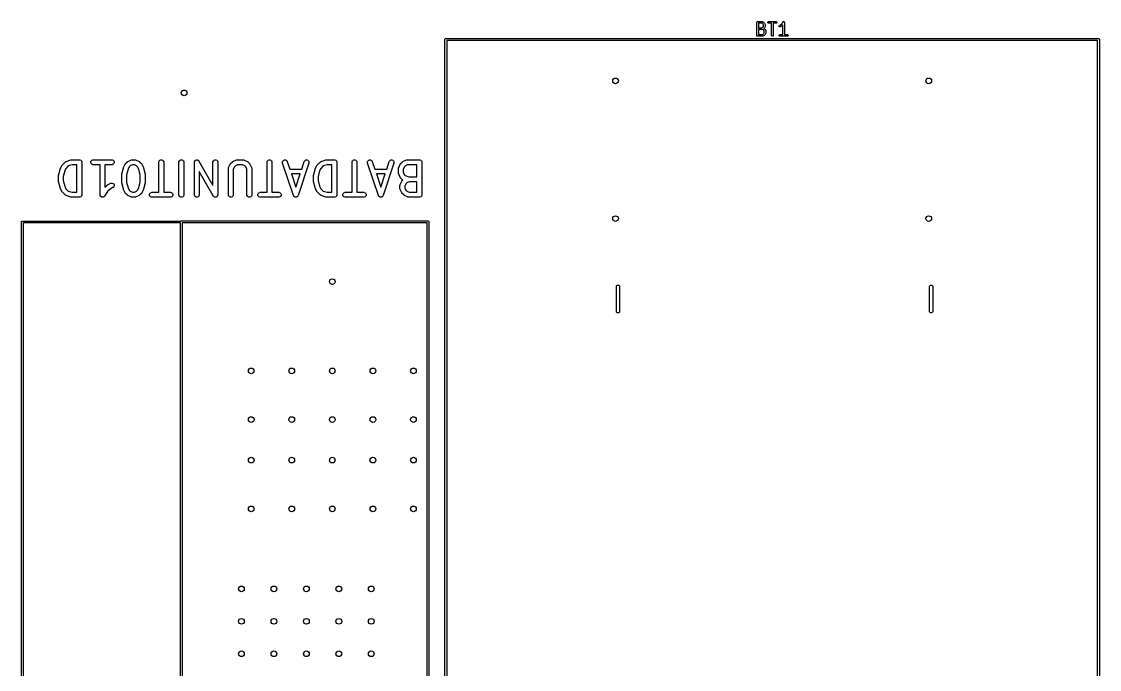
# Model space of a CAD drawing. Header units: inches. Extents: x 0 to 5.35, y 0.16 to 3.26.
# Drawn here: x -0.004 to 2.61, y 1.691 to 3.263 of the extents above; entities that cross this region are included whole.
import ezdxf

# ---------------------------------------------------------------- set-up
doc = ezdxf.new("R2010")
doc.units = ezdxf.units.IN
doc.header["$MEASUREMENT"] = 0
doc.layers.add('BLACK', color=250, linetype='CONTINUOUS')

msp = doc.modelspace()

# ---------------------------------------------------------------- linework, layer by layer
at = {"layer": 'BLACK', "linetype": 'CONTINUOUS'}
for p, q in [((1.7792, 3.261), (1.7793, 3.2617)), ((1.7792, 3.2295), (1.7792, 3.261)), ((1.7793, 3.2617), (1.7804, 3.2628)), ((1.7804, 3.2628), (1.7811, 3.263)), ((1.7811, 3.263), (1.7916, 3.263)), ((1.7912, 3.259), (1.7831, 3.259)), ((1.7831, 3.259), (1.7831, 3.248)), ((1.7831, 3.248), (1.7912, 3.248)), ((1.7913, 3.244), (1.7831, 3.244)), ((1.7831, 3.244), (1.7831, 3.2315)), ((1.7935, 3.2579), (1.7912, 3.259)), ((1.7912, 3.248), (1.7935, 3.2491)), ((1.7951, 3.2428), (1.7913, 3.244)), ((1.7916, 3.263), (1.7917, 3.2629)), ((1.7917, 3.2629), (1.7918, 3.263)), ((1.7918, 3.263), (1.7921, 3.2629)), ((1.7921, 3.2629), (1.7924, 3.2628)), ((1.7924, 3.2628), (1.7924, 3.2628)), ((1.7924, 3.2628), (1.7925, 3.2627)), ((1.7925, 3.2627), (1.7955, 3.2612)), ((1.7945, 3.2568), (1.7935, 3.2579)), ((1.7935, 3.2491), (1.7945, 3.2502)), ((1.7957, 3.2545), (1.7945, 3.2568)), ((1.7945, 3.2502), (1.7957, 3.2525)), ((1.796, 3.2418), (1.7951, 3.2428)), ((1.7955, 3.2612), (1.7958, 3.2611)), ((1.7957, 3.2525), (1.7957, 3.2545)), ((1.7958, 3.2611), (1.796, 3.2609)), ((1.796, 3.2609), (1.7975, 3.2594)), ((1.7975, 3.2476), (1.7964, 3.2465)), ((1.7964, 3.2465), (1.7968, 3.2464)), ((1.7968, 3.2464), (1.7968, 3.2463)), ((1.7968, 3.2463), (1.7969, 3.2463)), ((1.7969, 3.2463), (1.7971, 3.2461)), ((1.7971, 3.2461), (1.7974, 3.246)), ((1.7974, 3.246), (1.7974, 3.2459)), ((1.7974, 3.2459), (1.7975, 3.2459)), ((1.7975, 3.2594), (1.7977, 3.2591)), ((1.7977, 3.2479), (1.7975, 3.2476)), ((1.7975, 3.2459), (1.799, 3.2444)), ((1.7977, 3.2591), (1.7979, 3.2589)), ((1.7979, 3.2481), (1.7977, 3.2479)), ((1.7979, 3.2589), (1.7994, 3.2559)), ((1.7994, 3.2511), (1.7979, 3.2481)), ((1.799, 3.2444), (1.7992, 3.2441)), ((1.7992, 3.2441), (1.7994, 3.2439)), ((1.7994, 3.2559), (1.7994, 3.2558)), ((1.7994, 3.2558), (1.7994, 3.2557)), ((1.7994, 3.2557), (1.7995, 3.2554)), ((1.7995, 3.2515), (1.7994, 3.2512)), ((1.7994, 3.2512), (1.7994, 3.2512)), ((1.7994, 3.2512), (1.7994, 3.2511)), ((1.7994, 3.2439), (1.8009, 3.2409)), ((1.7995, 3.2554), (1.7996, 3.2551)), ((1.7996, 3.2519), (1.7995, 3.2515)), ((1.7996, 3.2551), (1.7996, 3.2551)), ((1.7996, 3.2551), (1.7996, 3.255)), ((1.7996, 3.255), (1.7996, 3.252)), ((1.7996, 3.252), (1.7996, 3.2519)), ((1.7996, 3.2519), (1.7996, 3.2519)), ((1.8063, 3.2617), (1.8074, 3.2628)), ((1.8063, 3.2602), (1.8063, 3.2617)), ((1.8074, 3.2592), (1.8063, 3.2602)), ((1.8074, 3.2628), (1.8081, 3.263)), ((1.8081, 3.259), (1.8074, 3.2592)), ((1.8081, 3.263), (1.8261, 3.263)), ((1.8152, 3.259), (1.8081, 3.259)), ((1.8152, 3.2295), (1.8152, 3.259)), ((1.8261, 3.259), (1.8191, 3.259)), ((1.8191, 3.259), (1.8191, 3.2295)), ((1.8261, 3.263), (1.8269, 3.2628)), ((1.8269, 3.2592), (1.8261, 3.259)), ((1.8269, 3.2628), (1.8279, 3.2617)), ((1.8279, 3.2602), (1.8269, 3.2592)), ((1.8279, 3.2617), (1.8279, 3.2602)), ((1.8332, 3.2519), (1.8336, 3.2533)), ((1.8338, 3.2505), (1.8332, 3.2519)), ((1.8336, 3.2533), (1.8342, 3.2538)), ((1.8353, 3.25), (1.8338, 3.2505)), ((1.8342, 3.2538), (1.837, 3.2551)), ((1.836, 3.2502), (1.8353, 3.25)), ((1.839, 3.2517), (1.836, 3.2502)), ((1.837, 3.2551), (1.8396, 3.2577)), ((1.8393, 3.2519), (1.839, 3.2517)), ((1.8395, 3.2521), (1.8393, 3.2519)), ((1.8422, 3.2547), (1.8395, 3.2521)), ((1.8396, 3.2577), (1.8425, 3.2621)), ((1.8422, 3.2315), (1.8422, 3.2547)), ((1.8425, 3.2621), (1.843, 3.2626)), ((1.843, 3.2626), (1.8432, 3.2627)), ((1.8432, 3.2627), (1.8434, 3.2628)), ((1.8434, 3.2628), (1.8439, 3.2628)), ((1.8439, 3.2628), (1.8445, 3.2629)), ((1.8445, 3.2629), (1.8447, 3.2628)), ((1.8447, 3.2628), (1.8449, 3.2628)), ((1.8449, 3.2628), (1.8453, 3.2624)), ((1.8453, 3.2624), (1.8458, 3.2621)), ((1.8458, 3.2621), (1.8458, 3.2619)), ((1.8458, 3.2619), (1.8459, 3.2617)), ((1.8459, 3.2617), (1.8461, 3.261)), ((1.8461, 3.261), (1.8461, 3.2315)), ((1.0223, 3.2195), (1.0225, 3.2205)), ((1.0223, 0.1605), (1.0223, 3.2195)), ((1.0225, 3.2205), (1.0239, 3.2218)), ((1.0239, 3.2218), (1.0248, 3.222)), ((1.0248, 3.222), (2.6079, 3.222)), ((1.0273, 3.217), (1.0273, 0.163)), ((2.6054, 3.217), (1.0273, 3.217)), ((1.7793, 3.2287), (1.7792, 3.2295)), ((1.7804, 3.2277), (1.7793, 3.2287)), ((1.7811, 3.2275), (1.7804, 3.2277)), ((1.7931, 3.2275), (1.7811, 3.2275)), ((1.7831, 3.2315), (1.7927, 3.2315)), ((1.7927, 3.2315), (1.795, 3.2326)), ((1.7932, 3.2275), (1.7931, 3.2275)), ((1.7933, 3.2275), (1.7932, 3.2275)), ((1.7936, 3.2276), (1.7933, 3.2275)), ((1.7939, 3.2277), (1.7936, 3.2276)), ((1.794, 3.2277), (1.7939, 3.2277)), ((1.7939, 3.2277), (1.7939, 3.2277)), ((1.797, 3.2292), (1.794, 3.2277)), ((1.795, 3.2326), (1.796, 3.2337)), ((1.7972, 3.2395), (1.796, 3.2418)), ((1.796, 3.2337), (1.7972, 3.236)), ((1.7973, 3.2294), (1.797, 3.2292)), ((1.7972, 3.236), (1.7972, 3.2395)), ((1.7975, 3.2296), (1.7973, 3.2294)), ((1.799, 3.2311), (1.7975, 3.2296)), ((1.7992, 3.2314), (1.799, 3.2311)), ((1.7994, 3.2316), (1.7992, 3.2314)), ((1.8009, 3.2346), (1.7994, 3.2316)), ((1.8009, 3.2409), (1.8009, 3.2408)), ((1.8009, 3.2408), (1.8009, 3.2407)), ((1.8009, 3.2407), (1.801, 3.2404)), ((1.801, 3.235), (1.8009, 3.2347)), ((1.8009, 3.2347), (1.8009, 3.2347)), ((1.8009, 3.2347), (1.8009, 3.2346)), ((1.801, 3.2404), (1.8011, 3.2401)), ((1.8011, 3.2354), (1.801, 3.235)), ((1.8011, 3.2401), (1.8011, 3.2401)), ((1.8011, 3.2401), (1.8011, 3.24)), ((1.8011, 3.24), (1.8011, 3.2355)), ((1.8011, 3.2355), (1.8011, 3.2354)), ((1.8011, 3.2354), (1.8011, 3.2354)), ((1.8153, 3.2287), (1.8152, 3.2295)), ((1.8164, 3.2277), (1.8153, 3.2287)), ((1.8179, 3.2277), (1.8164, 3.2277)), ((1.8189, 3.2287), (1.8179, 3.2277)), ((1.8191, 3.2295), (1.8189, 3.2287)), ((1.8333, 3.2302), (1.8344, 3.2313)), ((1.8333, 3.2287), (1.8333, 3.2302)), ((1.8344, 3.2277), (1.8333, 3.2287)), ((1.8344, 3.2313), (1.8351, 3.2315)), ((1.8351, 3.2275), (1.8344, 3.2277)), ((1.8351, 3.2315), (1.8422, 3.2315)), ((1.8531, 3.2275), (1.8351, 3.2275)), ((1.8461, 3.2315), (1.8531, 3.2315)), ((1.8531, 3.2315), (1.8539, 3.2313)), ((1.8539, 3.2277), (1.8531, 3.2275)), ((1.8539, 3.2313), (1.8549, 3.2302)), ((1.8549, 3.2287), (1.8539, 3.2277)), ((1.8549, 3.2302), (1.8549, 3.2287)), ((2.6054, 0.163), (2.6054, 3.217)), ((2.6079, 3.222), (2.6089, 3.2218)), ((2.6089, 3.2218), (2.6102, 3.2205)), ((2.6102, 3.2205), (2.6104, 3.2195)), ((2.6104, 3.2195), (2.6104, 0.1605)), ((0.085, 2.8893), (0.0888, 2.9043)), ((0.0888, 2.9045), (0.089, 2.9049)), ((0.0888, 2.9044), (0.0888, 2.9045)), ((0.0888, 2.9043), (0.0888, 2.9044)), ((0.089, 2.9049), (0.0891, 2.9054)), ((0.0891, 2.9054), (0.0892, 2.9054)), ((0.0892, 2.9055), (0.093, 2.913)), ((0.0892, 2.9054), (0.0892, 2.9055)), ((0.093, 2.913), (0.0933, 2.9135)), ((0.0933, 2.9137), (0.0935, 2.9138)), ((0.0933, 2.9135), (0.0933, 2.9137)), ((0.0935, 2.9138), (0.0936, 2.914)), ((0.0936, 2.914), (0.0937, 2.9141)), ((0.0937, 2.9141), (0.0941, 2.9146)), ((0.0941, 2.9146), (0.1016, 2.9221)), ((0.1031, 2.9069), (0.1001, 2.9008)), ((0.1016, 2.9221), (0.1025, 2.9228)), ((0.1025, 2.9228), (0.1027, 2.9229)), ((0.1027, 2.9229), (0.1028, 2.923)), ((0.1028, 2.923), (0.1039, 2.9235)), ((0.1089, 2.9127), (0.1031, 2.9069)), ((0.1039, 2.9235), (0.1151, 2.9272)), ((0.1179, 2.9157), (0.1089, 2.9127)), ((0.1151, 2.9272), (0.1157, 2.9274)), ((0.1157, 2.9274), (0.1158, 2.9274)), ((0.1158, 2.9274), (0.116, 2.9275)), ((0.116, 2.9275), (0.1162, 2.9275)), ((0.1162, 2.9275), (0.1164, 2.9275)), ((0.1164, 2.9275), (0.117, 2.9275)), ((0.117, 2.9275), (0.1357, 2.9275)), ((0.1298, 2.9157), (0.1179, 2.9157)), ((0.1298, 2.8488), (0.1298, 2.9157)), ((0.1357, 2.9275), (0.1369, 2.9274)), ((0.1369, 2.9274), (0.139, 2.9265)), ((0.139, 2.9265), (0.1406, 2.9249)), ((0.1406, 2.9249), (0.1415, 2.9228)), ((0.1415, 2.9228), (0.1416, 2.9216)), ((0.1416, 2.9216), (0.1416, 2.8429)), ((0.1637, 2.9228), (0.1646, 2.9249)), ((0.1637, 2.9205), (0.1637, 2.9228)), ((0.1646, 2.9184), (0.1637, 2.9205)), ((0.1646, 2.9249), (0.1662, 2.9265)), ((0.1662, 2.9167), (0.1646, 2.9184)), ((0.1662, 2.9265), (0.1683, 2.9274)), ((0.1683, 2.9158), (0.1662, 2.9167)), ((0.1683, 2.9274), (0.1695, 2.9275)), ((0.1695, 2.9157), (0.1683, 2.9158)), ((0.1695, 2.9275), (0.2145, 2.9275)), ((0.1861, 2.9157), (0.1695, 2.9157)), ((0.1861, 2.8429), (0.1861, 2.9157)), ((0.2145, 2.9157), (0.1979, 2.9157)), ((0.1979, 2.9157), (0.1979, 2.8609)), ((0.2145, 2.9275), (0.2156, 2.9274)), ((0.2156, 2.9158), (0.2145, 2.9157)), ((0.2156, 2.9274), (0.2178, 2.9265)), ((0.2178, 2.9167), (0.2156, 2.9158)), ((0.2178, 2.9265), (0.2194, 2.9249)), ((0.2194, 2.9184), (0.2178, 2.9167)), ((0.2194, 2.9249), (0.2203, 2.9228)), ((0.2203, 2.9205), (0.2194, 2.9184)), ((0.2203, 2.9228), (0.2203, 2.9205)), ((0.2387, 2.8931), (0.2425, 2.9081)), ((0.2425, 2.9082), (0.2427, 2.9087)), ((0.2425, 2.9081), (0.2425, 2.9082)), ((0.2425, 2.9082), (0.2425, 2.9082)), ((0.2427, 2.9087), (0.2429, 2.9092)), ((0.2429, 2.9093), (0.2467, 2.9168)), ((0.2429, 2.9092), (0.2429, 2.9093)), ((0.2429, 2.9092), (0.2429, 2.9092)), ((0.2467, 2.9168), (0.247, 2.9173)), ((0.247, 2.9173), (0.2471, 2.9174)), ((0.2471, 2.9174), (0.2472, 2.9176)), ((0.2472, 2.9176), (0.2473, 2.9178)), ((0.2473, 2.9178), (0.2474, 2.9179)), ((0.2474, 2.9179), (0.2478, 2.9183)), ((0.2478, 2.9183), (0.2515, 2.9221)), ((0.2538, 2.9046), (0.2504, 2.8909)), ((0.2515, 2.9221), (0.252, 2.9224)), ((0.252, 2.9224), (0.2521, 2.9226)), ((0.2521, 2.9226), (0.2523, 2.9227)), ((0.2523, 2.9227), (0.2524, 2.9228)), ((0.2524, 2.9228), (0.2526, 2.9229)), ((0.2526, 2.9229), (0.2531, 2.9232)), ((0.2531, 2.9232), (0.2606, 2.9269)), ((0.2568, 2.9106), (0.2538, 2.9046)), ((0.2592, 2.913), (0.2568, 2.9106)), ((0.2646, 2.9157), (0.2592, 2.913)), ((0.2606, 2.9269), (0.2617, 2.9273)), ((0.2617, 2.9273), (0.2619, 2.9274)), ((0.2619, 2.9274), (0.2621, 2.9274)), ((0.2621, 2.9274), (0.2632, 2.9275)), ((0.2632, 2.9275), (0.2707, 2.9275)), ((0.2693, 2.9157), (0.2646, 2.9157)), ((0.2747, 2.913), (0.2693, 2.9157)), ((0.2707, 2.9275), (0.2719, 2.9274)), ((0.2719, 2.9274), (0.2721, 2.9274)), ((0.2721, 2.9274), (0.2723, 2.9273)), ((0.2723, 2.9273), (0.2734, 2.9269)), ((0.2734, 2.9269), (0.2809, 2.9232)), ((0.2771, 2.9106), (0.2747, 2.913)), ((0.2801, 2.9046), (0.2771, 2.9106)), ((0.2836, 2.8909), (0.2801, 2.9046)), ((0.2809, 2.9232), (0.2814, 2.9229)), ((0.2814, 2.9229), (0.2815, 2.9228)), ((0.2815, 2.9228), (0.2817, 2.9227)), ((0.2817, 2.9227), (0.2818, 2.9226)), ((0.2818, 2.9226), (0.2819, 2.9224)), ((0.2819, 2.9224), (0.2824, 2.9221)), ((0.2824, 2.9221), (0.2861, 2.9183)), ((0.2861, 2.9183), (0.2865, 2.9179)), ((0.2865, 2.9179), (0.2866, 2.9178)), ((0.2866, 2.9178), (0.2867, 2.9176)), ((0.2867, 2.9176), (0.2869, 2.9174)), ((0.2869, 2.9174), (0.2869, 2.9173)), ((0.2869, 2.9173), (0.2872, 2.9168)), ((0.2872, 2.9168), (0.291, 2.9093)), ((0.291, 2.9093), (0.291, 2.9092)), ((0.291, 2.9092), (0.2911, 2.9092)), ((0.2911, 2.9092), (0.2912, 2.9087)), ((0.2912, 2.9087), (0.2914, 2.9082)), ((0.2914, 2.9082), (0.2914, 2.9082)), ((0.2914, 2.9082), (0.2914, 2.9081)), ((0.2914, 2.9081), (0.2952, 2.8931)), ((0.3286, 2.9216), (0.3287, 2.9228)), ((0.3286, 2.8488), (0.3286, 2.9216)), ((0.3287, 2.9228), (0.3295, 2.9249)), ((0.3295, 2.9249), (0.3312, 2.9265)), ((0.3312, 2.9265), (0.3333, 2.9274)), ((0.3333, 2.9274), (0.3356, 2.9274)), ((0.3356, 2.9274), (0.3377, 2.9265)), ((0.3377, 2.9265), (0.3394, 2.9249)), ((0.3394, 2.9249), (0.3403, 2.9228)), ((0.3403, 2.9228), (0.3404, 2.9216)), ((0.3404, 2.9216), (0.3404, 2.8488)), ((0.3773, 2.9216), (0.3774, 2.9228)), ((0.3773, 2.8429), (0.3773, 2.9216)), ((0.3774, 2.9228), (0.3783, 2.9249)), ((0.3783, 2.9249), (0.3799, 2.9265)), ((0.3799, 2.9265), (0.382, 2.9274)), ((0.382, 2.9274), (0.3844, 2.9274)), ((0.3844, 2.9274), (0.3865, 2.9265)), ((0.3865, 2.9265), (0.3881, 2.9249)), ((0.3881, 2.9249), (0.389, 2.9228)), ((0.389, 2.9228), (0.3891, 2.9216)), ((0.3891, 2.9216), (0.3891, 2.8429)), ((0.4148, 2.9222), (0.4149, 2.9228)), ((0.4148, 2.9221), (0.4148, 2.9222)), ((0.4148, 2.9219), (0.4148, 2.9221)), ((0.4148, 2.9216), (0.4148, 2.9219)), ((0.4148, 2.8429), (0.4148, 2.9216)), ((0.4149, 2.9228), (0.4152, 2.9235)), ((0.4152, 2.9235), (0.4154, 2.9243)), ((0.4154, 2.9243), (0.4156, 2.9246)), ((0.4156, 2.9246), (0.4158, 2.9249)), ((0.4158, 2.9249), (0.4163, 2.9255)), ((0.4163, 2.9255), (0.4168, 2.9261)), ((0.4168, 2.9261), (0.4172, 2.9263)), ((0.4172, 2.9263), (0.4174, 2.9265)), ((0.4174, 2.9265), (0.4181, 2.9269)), ((0.4181, 2.9269), (0.4188, 2.9272)), ((0.4188, 2.9272), (0.4192, 2.9273)), ((0.4192, 2.9273), (0.4195, 2.9274)), ((0.4195, 2.9274), (0.4203, 2.9274)), ((0.4203, 2.9274), (0.4211, 2.9275)), ((0.4211, 2.9275), (0.4215, 2.9274)), ((0.4215, 2.9274), (0.4218, 2.9274)), ((0.4218, 2.9274), (0.4226, 2.9271)), ((0.4226, 2.9271), (0.4233, 2.9269)), ((0.4233, 2.9269), (0.4236, 2.9267)), ((0.4236, 2.9267), (0.424, 2.9265)), ((0.424, 2.9265), (0.4245, 2.926)), ((0.4245, 2.926), (0.4252, 2.9255)), ((0.4252, 2.9255), (0.4255, 2.925)), ((0.4255, 2.925), (0.4256, 2.9249)), ((0.4256, 2.9249), (0.4257, 2.9248)), ((0.4257, 2.9248), (0.4258, 2.9246)), ((0.4258, 2.9246), (0.4598, 2.8651)), ((0.4598, 2.9216), (0.4599, 2.9228)), ((0.4598, 2.8651), (0.4598, 2.9216)), ((0.4599, 2.9228), (0.4608, 2.9249)), ((0.4608, 2.9249), (0.4624, 2.9265)), ((0.4624, 2.9265), (0.4645, 2.9274)), ((0.4645, 2.9274), (0.4668, 2.9274)), ((0.4668, 2.9274), (0.469, 2.9265)), ((0.469, 2.9265), (0.4706, 2.9249)), ((0.4706, 2.9249), (0.4715, 2.9228)), ((0.4715, 2.9228), (0.4716, 2.9216)), ((0.4716, 2.9216), (0.4716, 2.8429)), ((0.4973, 2.9066), (0.4974, 2.9078)), ((0.4973, 2.8429), (0.4973, 2.9066)), ((0.4974, 2.9078), (0.4975, 2.908)), ((0.4975, 2.9082), (0.4979, 2.9093)), ((0.4975, 2.908), (0.4975, 2.9082)), ((0.4979, 2.9093), (0.5017, 2.9168)), ((0.5017, 2.9168), (0.502, 2.9173)), ((0.502, 2.9174), (0.5022, 2.9176)), ((0.502, 2.9173), (0.502, 2.9174)), ((0.5022, 2.9176), (0.5023, 2.9178)), ((0.5023, 2.9178), (0.5024, 2.9179)), ((0.5024, 2.9179), (0.5028, 2.9183)), ((0.5028, 2.9183), (0.5065, 2.9221)), ((0.5065, 2.9221), (0.507, 2.9224)), ((0.507, 2.9224), (0.5071, 2.9226)), ((0.5071, 2.9226), (0.5072, 2.9227)), ((0.5072, 2.9227), (0.5074, 2.9228)), ((0.5074, 2.9228), (0.5075, 2.9229)), ((0.5075, 2.9229), (0.508, 2.9232)), ((0.508, 2.9232), (0.5155, 2.9269)), ((0.5118, 2.9106), (0.5091, 2.9052)), ((0.5091, 2.9052), (0.5091, 2.8429)), ((0.5142, 2.913), (0.5118, 2.9106)), ((0.5196, 2.9157), (0.5142, 2.913)), ((0.5155, 2.9269), (0.5166, 2.9273)), ((0.5166, 2.9273), (0.5168, 2.9274)), ((0.5168, 2.9274), (0.517, 2.9274)), ((0.517, 2.9274), (0.5182, 2.9275)), ((0.5182, 2.9275), (0.5332, 2.9275)), ((0.5318, 2.9157), (0.5196, 2.9157)), ((0.5372, 2.913), (0.5318, 2.9157)), ((0.5332, 2.9275), (0.5343, 2.9274)), ((0.5343, 2.9274), (0.5345, 2.9274)), ((0.5345, 2.9274), (0.5347, 2.9273)), ((0.5347, 2.9273), (0.5358, 2.9269)), ((0.5358, 2.9269), (0.5433, 2.9232)), ((0.5396, 2.9106), (0.5372, 2.913)), ((0.5423, 2.9052), (0.5396, 2.9106)), ((0.5423, 2.8429), (0.5423, 2.9052)), ((0.5433, 2.9232), (0.5438, 2.9229)), ((0.5438, 2.9229), (0.544, 2.9228)), ((0.544, 2.9228), (0.5441, 2.9227)), ((0.5441, 2.9227), (0.5443, 2.9226)), ((0.5443, 2.9226), (0.5444, 2.9224)), ((0.5444, 2.9224), (0.5449, 2.9221)), ((0.5449, 2.9221), (0.5486, 2.9183)), ((0.5486, 2.9183), (0.549, 2.9179)), ((0.549, 2.9179), (0.5491, 2.9178)), ((0.5491, 2.9178), (0.5492, 2.9176)), ((0.5492, 2.9176), (0.5493, 2.9174)), ((0.5493, 2.9174), (0.5494, 2.9173)), ((0.5494, 2.9173), (0.5497, 2.9168)), ((0.5497, 2.9168), (0.5535, 2.9093)), ((0.5535, 2.9093), (0.5539, 2.9082)), ((0.5539, 2.9082), (0.5539, 2.908)), ((0.5539, 2.908), (0.554, 2.9078)), ((0.554, 2.9078), (0.5541, 2.9066)), ((0.5541, 2.9066), (0.5541, 2.8429)), ((0.591, 2.9216), (0.5911, 2.9228)), ((0.591, 2.8488), (0.591, 2.9216)), ((0.5911, 2.9228), (0.592, 2.9249)), ((0.592, 2.9249), (0.5936, 2.9265)), ((0.5936, 2.9265), (0.5958, 2.9274)), ((0.5958, 2.9274), (0.5981, 2.9274)), ((0.5981, 2.9274), (0.6002, 2.9265)), ((0.6002, 2.9265), (0.6018, 2.9249)), ((0.6018, 2.9249), (0.6027, 2.9228)), ((0.6027, 2.9228), (0.6028, 2.9216)), ((0.6028, 2.9216), (0.6028, 2.8488)), ((0.6286, 2.9209), (0.6287, 2.9232)), ((0.6288, 2.9198), (0.6286, 2.9209)), ((0.6287, 2.9232), (0.6298, 2.9253)), ((0.6551, 2.841), (0.6288, 2.9198)), ((0.6298, 2.9253), (0.6315, 2.9268)), ((0.6315, 2.9268), (0.6337, 2.9275)), ((0.6337, 2.9275), (0.636, 2.9273)), ((0.636, 2.9273), (0.638, 2.9263)), ((0.638, 2.9263), (0.6396, 2.9246)), ((0.6396, 2.9246), (0.64, 2.9235)), ((0.64, 2.9235), (0.6462, 2.905)), ((0.6462, 2.905), (0.6752, 2.905)), ((0.6925, 2.9198), (0.6663, 2.841)), ((0.6752, 2.905), (0.6813, 2.9235)), ((0.6813, 2.9235), (0.6818, 2.9246)), ((0.6818, 2.9246), (0.6833, 2.9263)), ((0.6833, 2.9263), (0.6854, 2.9273)), ((0.6854, 2.9273), (0.6877, 2.9275)), ((0.6877, 2.9275), (0.6898, 2.9268)), ((0.6898, 2.9268), (0.6916, 2.9253)), ((0.6916, 2.9253), (0.6926, 2.9232)), ((0.6928, 2.9209), (0.6925, 2.9198)), ((0.6926, 2.9232), (0.6928, 2.9209)), ((0.7037, 2.8893), (0.7074, 2.9043)), ((0.7074, 2.9043), (0.7075, 2.9044)), ((0.7075, 2.9045), (0.7076, 2.9049)), ((0.7075, 2.9044), (0.7075, 2.9045)), ((0.7076, 2.9049), (0.7078, 2.9054)), ((0.7078, 2.9054), (0.7079, 2.9055)), ((0.7078, 2.9054), (0.7078, 2.9054)), ((0.7079, 2.9055), (0.7116, 2.913)), ((0.7116, 2.913), (0.7119, 2.9135)), ((0.7119, 2.9135), (0.712, 2.9137)), ((0.712, 2.9137), (0.7121, 2.9138)), ((0.7121, 2.9138), (0.7122, 2.914)), ((0.7122, 2.914), (0.7124, 2.9141)), ((0.7124, 2.9141), (0.7127, 2.9146)), ((0.7127, 2.9146), (0.7202, 2.9221)), ((0.7218, 2.9069), (0.7187, 2.9008)), ((0.7202, 2.9221), (0.7211, 2.9228)), ((0.7211, 2.9228), (0.7213, 2.9229)), ((0.7213, 2.9229), (0.7215, 2.923)), ((0.7215, 2.923), (0.7225, 2.9235)), ((0.7276, 2.9127), (0.7218, 2.9069)), ((0.7225, 2.9235), (0.7338, 2.9272)), ((0.7366, 2.9157), (0.7276, 2.9127)), ((0.7338, 2.9272), (0.7344, 2.9274)), ((0.7344, 2.9274), (0.7345, 2.9274)), ((0.7345, 2.9274), (0.7347, 2.9275)), ((0.7347, 2.9275), (0.7349, 2.9275)), ((0.7349, 2.9275), (0.7351, 2.9275)), ((0.7351, 2.9275), (0.7357, 2.9275)), ((0.7357, 2.9275), (0.7544, 2.9275)), ((0.7485, 2.9157), (0.7366, 2.9157)), ((0.7485, 2.8488), (0.7485, 2.9157)), ((0.7544, 2.9275), (0.7556, 2.9274)), ((0.7556, 2.9274), (0.7577, 2.9265)), ((0.7577, 2.9265), (0.7593, 2.9249)), ((0.7593, 2.9249), (0.7602, 2.9228)), ((0.7602, 2.9228), (0.7603, 2.9216)), ((0.7603, 2.9216), (0.7603, 2.8429)), ((0.7972, 2.9216), (0.7974, 2.9228)), ((0.7972, 2.8488), (0.7972, 2.9216)), ((0.7974, 2.9228), (0.7982, 2.9249)), ((0.7982, 2.9249), (0.7999, 2.9265)), ((0.7999, 2.9265), (0.802, 2.9274)), ((0.802, 2.9274), (0.8043, 2.9274)), ((0.8043, 2.9274), (0.8064, 2.9265)), ((0.8064, 2.9265), (0.8081, 2.9249)), ((0.8081, 2.9249), (0.8089, 2.9228)), ((0.8089, 2.9228), (0.8091, 2.9216)), ((0.8091, 2.9216), (0.8091, 2.8488)), ((0.8348, 2.9209), (0.8349, 2.9232)), ((0.835, 2.9198), (0.8348, 2.9209)), ((0.8349, 2.9232), (0.836, 2.9253)), ((0.8613, 2.841), (0.835, 2.9198)), ((0.836, 2.9253), (0.8377, 2.9268)), ((0.8377, 2.9268), (0.8399, 2.9275)), ((0.8399, 2.9275), (0.8422, 2.9273)), ((0.8422, 2.9273), (0.8443, 2.9263)), ((0.8443, 2.9263), (0.8458, 2.9246)), ((0.8458, 2.9246), (0.8462, 2.9235)), ((0.8462, 2.9235), (0.8524, 2.905)), ((0.8524, 2.905), (0.8814, 2.905)), ((0.8987, 2.9198), (0.8725, 2.841)), ((0.8814, 2.905), (0.8875, 2.9235)), ((0.8875, 2.9235), (0.888, 2.9246)), ((0.888, 2.9246), (0.8895, 2.9263)), ((0.8895, 2.9263), (0.8916, 2.9273)), ((0.8916, 2.9273), (0.8939, 2.9275)), ((0.8939, 2.9275), (0.8961, 2.9268)), ((0.8961, 2.9268), (0.8978, 2.9253)), ((0.8978, 2.9253), (0.8988, 2.9232)), ((0.899, 2.9209), (0.8987, 2.9198)), ((0.8988, 2.9232), (0.899, 2.9209)), ((0.9097, 2.9066), (0.9098, 2.9078)), ((0.9097, 2.8954), (0.9097, 2.9066)), ((0.9098, 2.9078), (0.9099, 2.908)), ((0.9099, 2.9082), (0.9104, 2.9093)), ((0.9099, 2.908), (0.9099, 2.9082)), ((0.9104, 2.9093), (0.9141, 2.9168)), ((0.9141, 2.9168), (0.9144, 2.9173)), ((0.9144, 2.9173), (0.9145, 2.9174)), ((0.9145, 2.9174), (0.9146, 2.9176)), ((0.9146, 2.9176), (0.9147, 2.9178)), ((0.9147, 2.9178), (0.9148, 2.9179)), ((0.9148, 2.9179), (0.9152, 2.9183)), ((0.9152, 2.9183), (0.919, 2.9221)), ((0.919, 2.9221), (0.9194, 2.9224)), ((0.9194, 2.9224), (0.9195, 2.9226)), ((0.9195, 2.9226), (0.9197, 2.9227)), ((0.9197, 2.9227), (0.9199, 2.9228)), ((0.9199, 2.9228), (0.92, 2.9229)), ((0.92, 2.9229), (0.9205, 2.9232)), ((0.9205, 2.9232), (0.928, 2.9269)), ((0.9242, 2.9106), (0.9215, 2.9052)), ((0.9215, 2.9052), (0.9215, 2.8968)), ((0.9266, 2.913), (0.9242, 2.9106)), ((0.932, 2.9157), (0.9266, 2.913)), ((0.928, 2.9269), (0.9291, 2.9273)), ((0.9291, 2.9273), (0.9293, 2.9274)), ((0.9293, 2.9274), (0.9295, 2.9274)), ((0.9295, 2.9274), (0.9306, 2.9275)), ((0.9306, 2.9275), (0.9606, 2.9275)), ((0.9547, 2.9157), (0.932, 2.9157)), ((0.9547, 2.8863), (0.9547, 2.9157)), ((0.9606, 2.9275), (0.9618, 2.9274)), ((0.9618, 2.9274), (0.9639, 2.9265)), ((0.9639, 2.9265), (0.9655, 2.9249)), ((0.9655, 2.9249), (0.9664, 2.9228)), ((0.9664, 2.9228), (0.9665, 2.9216)), ((0.9665, 2.9216), (0.9665, 2.8429)), ((0.0848, 2.8882), (0.0849, 2.8886)), ((0.0849, 2.8881), (0.0848, 2.8882)), ((0.0848, 2.8879), (0.0849, 2.8881)), ((0.0848, 2.8766), (0.0848, 2.8879)), ((0.0849, 2.8764), (0.0848, 2.8766)), ((0.0848, 2.8764), (0.0849, 2.8764)), ((0.0849, 2.889), (0.085, 2.8891)), ((0.0849, 2.8886), (0.0849, 2.889)), ((0.085, 2.8891), (0.085, 2.8893)), ((0.1001, 2.9008), (0.0966, 2.8872)), ((0.0966, 2.8872), (0.0966, 2.8774)), ((0.0966, 2.8774), (0.1001, 2.8637)), ((0.2386, 2.8924), (0.2387, 2.8928)), ((0.2386, 2.8919), (0.2386, 2.8924)), ((0.2386, 2.8918), (0.2386, 2.8919)), ((0.2386, 2.8916), (0.2386, 2.8918)), ((0.2386, 2.8729), (0.2386, 2.8916)), ((0.2387, 2.8929), (0.2387, 2.8931)), ((0.2387, 2.8928), (0.2387, 2.8929)), ((0.2504, 2.8909), (0.2504, 2.8736)), ((0.2836, 2.8736), (0.2836, 2.8909)), ((0.2952, 2.8931), (0.2952, 2.8929)), ((0.2952, 2.8929), (0.2953, 2.8928)), ((0.2953, 2.8928), (0.2953, 2.8924)), ((0.2953, 2.8924), (0.2954, 2.8919)), ((0.2954, 2.8919), (0.2953, 2.8918)), ((0.2953, 2.8918), (0.2954, 2.8916)), ((0.2954, 2.8916), (0.2954, 2.8729)), ((0.4606, 2.84), (0.4266, 2.8994)), ((0.4266, 2.8994), (0.4266, 2.8429)), ((0.6712, 2.8932), (0.6501, 2.8932)), ((0.6501, 2.8932), (0.6607, 2.8616)), ((0.6607, 2.8616), (0.6712, 2.8932)), ((0.7035, 2.8882), (0.7036, 2.8886)), ((0.7035, 2.8881), (0.7035, 2.8882)), ((0.7035, 2.8879), (0.7035, 2.8881)), ((0.7035, 2.8766), (0.7035, 2.8879)), ((0.7035, 2.8764), (0.7035, 2.8766)), ((0.7035, 2.8764), (0.7035, 2.8764)), ((0.7036, 2.889), (0.7037, 2.8891)), ((0.7036, 2.8886), (0.7036, 2.889)), ((0.7037, 2.8891), (0.7037, 2.8893)), ((0.7187, 2.9008), (0.7153, 2.8872)), ((0.7153, 2.8872), (0.7153, 2.8774)), ((0.7153, 2.8774), (0.7187, 2.8637)), ((0.8774, 2.8932), (0.8563, 2.8932)), ((0.8563, 2.8932), (0.8669, 2.8616)), ((0.8669, 2.8616), (0.8774, 2.8932)), ((0.9098, 2.8942), (0.9097, 2.8954)), ((0.9099, 2.894), (0.9098, 2.8942)), ((0.9099, 2.8938), (0.9099, 2.894)), ((0.9104, 2.8928), (0.9099, 2.8938)), ((0.9141, 2.8853), (0.9104, 2.8928)), ((0.9144, 2.8848), (0.9141, 2.8853)), ((0.9145, 2.8846), (0.9144, 2.8848)), ((0.9146, 2.8845), (0.9145, 2.8846)), ((0.9147, 2.8843), (0.9146, 2.8845)), ((0.9148, 2.8842), (0.9147, 2.8843)), ((0.9152, 2.8837), (0.9148, 2.8842)), ((0.919, 2.88), (0.9152, 2.8837)), ((0.9184, 2.8763), (0.9185, 2.8765)), ((0.9185, 2.8765), (0.9186, 2.8766)), ((0.9186, 2.8766), (0.919, 2.8771)), ((0.9199, 2.8792), (0.919, 2.88)), ((0.919, 2.8771), (0.9207, 2.8788)), ((0.92, 2.8792), (0.9199, 2.8792)), ((0.9202, 2.879), (0.92, 2.8792)), ((0.9207, 2.8788), (0.9202, 2.879)), ((0.9215, 2.8968), (0.9242, 2.8914)), ((0.9242, 2.8914), (0.9263, 2.8893)), ((0.9263, 2.8893), (0.9353, 2.8863)), ((0.9353, 2.8863), (0.9547, 2.8863)), ((0.0849, 2.8759), (0.0848, 2.8764)), ((0.0849, 2.8755), (0.0849, 2.8759)), ((0.085, 2.8754), (0.0849, 2.8755)), ((0.085, 2.8752), (0.085, 2.8754)), ((0.0888, 2.8602), (0.085, 2.8752)), ((0.0888, 2.8601), (0.0888, 2.8602)), ((0.089, 2.8596), (0.0888, 2.8601)), ((0.0888, 2.8601), (0.0888, 2.8601)), ((0.0891, 2.8591), (0.089, 2.8596)), ((0.0892, 2.8591), (0.0891, 2.8591)), ((0.0892, 2.859), (0.0892, 2.8591)), ((0.093, 2.8515), (0.0892, 2.859)), ((0.0933, 2.851), (0.093, 2.8515)), ((0.0933, 2.8509), (0.0933, 2.851)), ((0.0935, 2.8507), (0.0933, 2.8509)), ((0.0936, 2.8505), (0.0935, 2.8507)), ((0.0937, 2.8504), (0.0936, 2.8505)), ((0.0941, 2.85), (0.0937, 2.8504)), ((0.1001, 2.8637), (0.1031, 2.8576)), ((0.1031, 2.8576), (0.1089, 2.8518)), ((0.1089, 2.8518), (0.1179, 2.8488)), ((0.2041, 2.8504), (0.1969, 2.8396)), ((0.1979, 2.8609), (0.2028, 2.8658)), ((0.2028, 2.8658), (0.2033, 2.8662)), ((0.2033, 2.8662), (0.2034, 2.8663)), ((0.2034, 2.8663), (0.2035, 2.8664)), ((0.2035, 2.8664), (0.2037, 2.8666)), ((0.2037, 2.8666), (0.2038, 2.8666)), ((0.2038, 2.8666), (0.2043, 2.8669)), ((0.2105, 2.8568), (0.2041, 2.8504)), ((0.2043, 2.8669), (0.2118, 2.8707)), ((0.2171, 2.8601), (0.2105, 2.8568)), ((0.2118, 2.8707), (0.2129, 2.8711)), ((0.2129, 2.8711), (0.2152, 2.8713)), ((0.2152, 2.8713), (0.2174, 2.8705)), ((0.2181, 2.8607), (0.2171, 2.8601)), ((0.2174, 2.8705), (0.2191, 2.869)), ((0.2196, 2.8625), (0.2181, 2.8607)), ((0.2191, 2.869), (0.2202, 2.867)), ((0.2203, 2.8647), (0.2196, 2.8625)), ((0.2202, 2.867), (0.2203, 2.8647)), ((0.2386, 2.8727), (0.2386, 2.8729)), ((0.2386, 2.8726), (0.2386, 2.8727)), ((0.2386, 2.8722), (0.2386, 2.8726)), ((0.2387, 2.8717), (0.2386, 2.8722)), ((0.2387, 2.8715), (0.2387, 2.8717)), ((0.2387, 2.8717), (0.2387, 2.8717)), ((0.2425, 2.8565), (0.2387, 2.8715)), ((0.2425, 2.8564), (0.2425, 2.8565)), ((0.2425, 2.8563), (0.2425, 2.8564)), ((0.2427, 2.8559), (0.2425, 2.8563)), ((0.2429, 2.8554), (0.2427, 2.8559)), ((0.2429, 2.8553), (0.2429, 2.8554)), ((0.2467, 2.8478), (0.2429, 2.8553)), ((0.2429, 2.8553), (0.2429, 2.8553)), ((0.2504, 2.8736), (0.2538, 2.86)), ((0.2538, 2.86), (0.2568, 2.8539)), ((0.2568, 2.8539), (0.2592, 2.8515)), ((0.2592, 2.8515), (0.2646, 2.8488)), ((0.2693, 2.8488), (0.2747, 2.8515)), ((0.2747, 2.8515), (0.2771, 2.8539)), ((0.2771, 2.8539), (0.2801, 2.86)), ((0.2801, 2.86), (0.2836, 2.8736)), ((0.291, 2.8553), (0.2872, 2.8478)), ((0.2911, 2.8554), (0.291, 2.8553)), ((0.291, 2.8553), (0.291, 2.8553)), ((0.2912, 2.8559), (0.2911, 2.8554)), ((0.2914, 2.8563), (0.2912, 2.8559)), ((0.2952, 2.8715), (0.2914, 2.8565)), ((0.2914, 2.8565), (0.2914, 2.8564)), ((0.2914, 2.8564), (0.2914, 2.8563)), ((0.2953, 2.8717), (0.2952, 2.8717)), ((0.2952, 2.8717), (0.2952, 2.8715)), ((0.2954, 2.8729), (0.2953, 2.8727)), ((0.2953, 2.8727), (0.2954, 2.8726)), ((0.2954, 2.8726), (0.2953, 2.8722)), ((0.2953, 2.8722), (0.2953, 2.8717)), ((0.7036, 2.8759), (0.7035, 2.8764)), ((0.7036, 2.8755), (0.7036, 2.8759)), ((0.7037, 2.8754), (0.7036, 2.8755)), ((0.7037, 2.8752), (0.7037, 2.8754)), ((0.7074, 2.8602), (0.7037, 2.8752)), ((0.7075, 2.8601), (0.7074, 2.8602)), ((0.7076, 2.8596), (0.7075, 2.8601)), ((0.7075, 2.8601), (0.7075, 2.8601)), ((0.7078, 2.8591), (0.7076, 2.8596)), ((0.7079, 2.859), (0.7078, 2.8591)), ((0.7078, 2.8591), (0.7078, 2.8591)), ((0.7116, 2.8515), (0.7079, 2.859)), ((0.7119, 2.851), (0.7116, 2.8515)), ((0.712, 2.8509), (0.7119, 2.851)), ((0.7121, 2.8507), (0.712, 2.8509)), ((0.7122, 2.8505), (0.7121, 2.8507)), ((0.7124, 2.8504), (0.7122, 2.8505)), ((0.7127, 2.85), (0.7124, 2.8504)), ((0.7187, 2.8637), (0.7218, 2.8576)), ((0.7218, 2.8576), (0.7276, 2.8518)), ((0.7276, 2.8518), (0.7366, 2.8488)), ((0.9135, 2.8654), (0.9136, 2.8665)), ((0.9135, 2.8579), (0.9135, 2.8654)), ((0.9136, 2.8567), (0.9135, 2.8579)), ((0.9136, 2.8665), (0.9137, 2.8667)), ((0.9137, 2.8565), (0.9136, 2.8567)), ((0.9137, 2.867), (0.9141, 2.868)), ((0.9137, 2.8667), (0.9137, 2.867)), ((0.9137, 2.8563), (0.9137, 2.8565)), ((0.9141, 2.8553), (0.9137, 2.8563)), ((0.9141, 2.868), (0.9179, 2.8755)), ((0.9179, 2.8478), (0.9141, 2.8553)), ((0.9179, 2.8755), (0.9182, 2.876)), ((0.9182, 2.8762), (0.9184, 2.8763)), ((0.9182, 2.876), (0.9182, 2.8762)), ((0.928, 2.8694), (0.9253, 2.864)), ((0.9253, 2.864), (0.9253, 2.8593)), ((0.9253, 2.8593), (0.928, 2.8539)), ((0.9304, 2.8718), (0.928, 2.8694)), ((0.928, 2.8539), (0.9304, 2.8515)), ((0.9358, 2.8745), (0.9304, 2.8718)), ((0.9304, 2.8515), (0.9358, 2.8488)), ((0.9547, 2.8745), (0.9358, 2.8745)), ((0.9547, 2.8488), (0.9547, 2.8745)), ((0.1016, 2.8425), (0.0941, 2.85)), ((0.1025, 2.8417), (0.1016, 2.8425)), ((0.1027, 2.8417), (0.1025, 2.8417)), ((0.1028, 2.8415), (0.1027, 2.8417)), ((0.1039, 2.841), (0.1028, 2.8415)), ((0.1151, 2.8373), (0.1039, 2.841)), ((0.1157, 2.8372), (0.1151, 2.8373)), ((0.1158, 2.8371), (0.1157, 2.8372)), ((0.116, 2.8371), (0.1158, 2.8371)), ((0.1162, 2.837), (0.116, 2.8371)), ((0.1164, 2.8371), (0.1162, 2.837)), ((0.117, 2.837), (0.1164, 2.8371)), ((0.1357, 2.837), (0.117, 2.837)), ((0.1179, 2.8488), (0.1298, 2.8488)), ((0.1369, 2.8371), (0.1357, 2.837)), ((0.139, 2.838), (0.1369, 2.8371)), ((0.1406, 2.8396), (0.139, 2.838)), ((0.1415, 2.8417), (0.1406, 2.8396)), ((0.1416, 2.8429), (0.1415, 2.8417)), ((0.1862, 2.8417), (0.1861, 2.8429)), ((0.1861, 2.8429), (0.1861, 2.8429)), ((0.1861, 2.8429), (0.1861, 2.8429)), ((0.1861, 2.8429), (0.1861, 2.8429)), ((0.1864, 2.8412), (0.1862, 2.8417)), ((0.1865, 2.8406), (0.1864, 2.8412)), ((0.1868, 2.8402), (0.1865, 2.8406)), ((0.1871, 2.8396), (0.1868, 2.8402)), ((0.1875, 2.8392), (0.1871, 2.8396)), ((0.1878, 2.8387), (0.1875, 2.8392)), ((0.1883, 2.8384), (0.1878, 2.8387)), ((0.1887, 2.838), (0.1883, 2.8384)), ((0.1892, 2.8378), (0.1887, 2.838)), ((0.1897, 2.8374), (0.1892, 2.8378)), ((0.1903, 2.8373), (0.1897, 2.8374)), ((0.1908, 2.8371), (0.1903, 2.8373)), ((0.1914, 2.8371), (0.1908, 2.8371)), ((0.192, 2.837), (0.1914, 2.8371)), ((0.1925, 2.8371), (0.192, 2.837)), ((0.1931, 2.8371), (0.1925, 2.8371)), ((0.1937, 2.8373), (0.1931, 2.8371)), ((0.1942, 2.8374), (0.1937, 2.8373)), ((0.1947, 2.8378), (0.1942, 2.8374)), ((0.1953, 2.838), (0.1947, 2.8378)), ((0.1957, 2.8384), (0.1953, 2.838)), ((0.1962, 2.8387), (0.1957, 2.8384)), ((0.1969, 2.8396), (0.1962, 2.8387)), ((0.1969, 2.8396), (0.1969, 2.8396)), ((0.1969, 2.8396), (0.1969, 2.8396)), ((0.1969, 2.8396), (0.1969, 2.8396)), ((0.247, 2.8473), (0.2467, 2.8478)), ((0.2471, 2.8471), (0.247, 2.8473)), ((0.2472, 2.847), (0.2471, 2.8471)), ((0.2473, 2.8468), (0.2472, 2.847)), ((0.2474, 2.8467), (0.2473, 2.8468)), ((0.2478, 2.8462), (0.2474, 2.8467)), ((0.2515, 2.8425), (0.2478, 2.8462)), ((0.252, 2.8421), (0.2515, 2.8425)), ((0.2521, 2.842), (0.252, 2.8421)), ((0.2523, 2.8419), (0.2521, 2.842)), ((0.2524, 2.8417), (0.2523, 2.8419)), ((0.2526, 2.8417), (0.2524, 2.8417)), ((0.2531, 2.8414), (0.2526, 2.8417)), ((0.2606, 2.8376), (0.2531, 2.8414)), ((0.2617, 2.8372), (0.2606, 2.8376)), ((0.2619, 2.8372), (0.2617, 2.8372)), ((0.2621, 2.8371), (0.2619, 2.8372)), ((0.2632, 2.837), (0.2621, 2.8371)), ((0.2707, 2.837), (0.2632, 2.837)), ((0.2646, 2.8488), (0.2693, 2.8488)), ((0.2719, 2.8371), (0.2707, 2.837)), ((0.2721, 2.8372), (0.2719, 2.8371)), ((0.2723, 2.8372), (0.2721, 2.8372)), ((0.2734, 2.8376), (0.2723, 2.8372)), ((0.2809, 2.8414), (0.2734, 2.8376)), ((0.2814, 2.8417), (0.2809, 2.8414)), ((0.2815, 2.8417), (0.2814, 2.8417)), ((0.2817, 2.8419), (0.2815, 2.8417)), ((0.2818, 2.842), (0.2817, 2.8419)), ((0.2819, 2.8421), (0.2818, 2.842)), ((0.2824, 2.8425), (0.2819, 2.8421)), ((0.2861, 2.8462), (0.2824, 2.8425)), ((0.2865, 2.8467), (0.2861, 2.8462)), ((0.2866, 2.8468), (0.2865, 2.8467)), ((0.2867, 2.847), (0.2866, 2.8468)), ((0.2869, 2.8471), (0.2867, 2.847)), ((0.2872, 2.8478), (0.2869, 2.8473)), ((0.2869, 2.8473), (0.2869, 2.8471)), ((0.3062, 2.8441), (0.3071, 2.8462)), ((0.3062, 2.8417), (0.3062, 2.8441)), ((0.3071, 2.8396), (0.3062, 2.8417)), ((0.3071, 2.8462), (0.3087, 2.8478)), ((0.3087, 2.838), (0.3071, 2.8396)), ((0.3087, 2.8478), (0.3108, 2.8487)), ((0.3108, 2.8371), (0.3087, 2.838)), ((0.3108, 2.8487), (0.312, 2.8488)), ((0.312, 2.837), (0.3108, 2.8371)), ((0.312, 2.8488), (0.3286, 2.8488)), ((0.357, 2.837), (0.312, 2.837)), ((0.3404, 2.8488), (0.357, 2.8488)), ((0.357, 2.8488), (0.3581, 2.8487)), ((0.3581, 2.8371), (0.357, 2.837)), ((0.3581, 2.8487), (0.3602, 2.8478)), ((0.3602, 2.838), (0.3581, 2.8371)), ((0.3602, 2.8478), (0.3619, 2.8462)), ((0.3619, 2.8396), (0.3602, 2.838)), ((0.3619, 2.8462), (0.3627, 2.8441)), ((0.3627, 2.8417), (0.3619, 2.8396)), ((0.3627, 2.8441), (0.3627, 2.8417)), ((0.3774, 2.8417), (0.3773, 2.8429)), ((0.3783, 2.8396), (0.3774, 2.8417)), ((0.3799, 2.838), (0.3783, 2.8396)), ((0.382, 2.8371), (0.3799, 2.838)), ((0.3844, 2.8371), (0.382, 2.8371)), ((0.3865, 2.838), (0.3844, 2.8371)), ((0.3881, 2.8396), (0.3865, 2.838)), ((0.389, 2.8417), (0.3881, 2.8396)), ((0.3891, 2.8429), (0.389, 2.8417)), ((0.4149, 2.8417), (0.4148, 2.8429)), ((0.4158, 2.8396), (0.4149, 2.8417)), ((0.4174, 2.838), (0.4158, 2.8396)), ((0.4195, 2.8371), (0.4174, 2.838)), ((0.4218, 2.8371), (0.4195, 2.8371)), ((0.424, 2.838), (0.4218, 2.8371)), ((0.4256, 2.8396), (0.424, 2.838)), ((0.4265, 2.8417), (0.4256, 2.8396)), ((0.4266, 2.8429), (0.4265, 2.8417)), ((0.4607, 2.8397), (0.4606, 2.84)), ((0.4608, 2.8396), (0.4607, 2.8397)), ((0.4609, 2.8395), (0.4608, 2.8396)), ((0.4612, 2.839), (0.4609, 2.8395)), ((0.4619, 2.8385), (0.4612, 2.839)), ((0.4624, 2.838), (0.4619, 2.8385)), ((0.4628, 2.8378), (0.4624, 2.838)), ((0.4631, 2.8376), (0.4628, 2.8378)), ((0.4638, 2.8374), (0.4631, 2.8376)), ((0.4645, 2.8371), (0.4638, 2.8374)), ((0.4649, 2.8371), (0.4645, 2.8371)), ((0.4653, 2.837), (0.4649, 2.8371)), ((0.4661, 2.8371), (0.4653, 2.837)), ((0.4668, 2.8371), (0.4661, 2.8371)), ((0.4672, 2.8373), (0.4668, 2.8371)), ((0.4676, 2.8373), (0.4672, 2.8373)), ((0.4682, 2.8377), (0.4676, 2.8373)), ((0.469, 2.838), (0.4682, 2.8377)), ((0.4692, 2.8383), (0.469, 2.838)), ((0.4696, 2.8384), (0.4692, 2.8383)), ((0.47, 2.8391), (0.4696, 2.8384)), ((0.4706, 2.8396), (0.47, 2.8391)), ((0.4707, 2.84), (0.4706, 2.8396)), ((0.471, 2.8403), (0.4707, 2.84)), ((0.4712, 2.841), (0.471, 2.8403)), ((0.4715, 2.8417), (0.4712, 2.841)), ((0.4716, 2.8425), (0.4715, 2.8423)), ((0.4715, 2.8423), (0.4715, 2.8417)), ((0.4716, 2.8429), (0.4716, 2.8426)), ((0.4716, 2.8426), (0.4716, 2.8425)), ((0.4974, 2.8417), (0.4973, 2.8429)), ((0.4983, 2.8396), (0.4974, 2.8417)), ((0.4999, 2.838), (0.4983, 2.8396)), ((0.502, 2.8371), (0.4999, 2.838)), ((0.5043, 2.8371), (0.502, 2.8371)), ((0.5065, 2.838), (0.5043, 2.8371)), ((0.5081, 2.8396), (0.5065, 2.838)), ((0.509, 2.8417), (0.5081, 2.8396)), ((0.5091, 2.8429), (0.509, 2.8417)), ((0.5424, 2.8417), (0.5423, 2.8429)), ((0.5433, 2.8396), (0.5424, 2.8417)), ((0.5449, 2.838), (0.5433, 2.8396)), ((0.547, 2.8371), (0.5449, 2.838)), ((0.5493, 2.8371), (0.547, 2.8371)), ((0.5515, 2.838), (0.5493, 2.8371)), ((0.5531, 2.8396), (0.5515, 2.838)), ((0.554, 2.8417), (0.5531, 2.8396)), ((0.5541, 2.8429), (0.554, 2.8417)), ((0.5686, 2.8441), (0.5695, 2.8462)), ((0.5686, 2.8417), (0.5686, 2.8441)), ((0.5695, 2.8396), (0.5686, 2.8417)), ((0.5695, 2.8462), (0.5711, 2.8478)), ((0.5711, 2.838), (0.5695, 2.8396)), ((0.5711, 2.8478), (0.5733, 2.8487)), ((0.5733, 2.8371), (0.5711, 2.838)), ((0.5733, 2.8487), (0.5744, 2.8488)), ((0.5744, 2.837), (0.5733, 2.8371)), ((0.5744, 2.8488), (0.591, 2.8488)), ((0.6194, 2.837), (0.5744, 2.837)), ((0.6028, 2.8488), (0.6194, 2.8488)), ((0.6194, 2.8488), (0.6206, 2.8487)), ((0.6206, 2.8371), (0.6194, 2.837)), ((0.6206, 2.8487), (0.6227, 2.8478)), ((0.6227, 2.838), (0.6206, 2.8371)), ((0.6227, 2.8478), (0.6243, 2.8462)), ((0.6243, 2.8396), (0.6227, 2.838)), ((0.6243, 2.8462), (0.6252, 2.8441)), ((0.6252, 2.8417), (0.6243, 2.8396)), ((0.6252, 2.8441), (0.6252, 2.8417)), ((0.6555, 2.84), (0.6551, 2.841)), ((0.6558, 2.8397), (0.6555, 2.84)), ((0.656, 2.8393), (0.6558, 2.8397)), ((0.6566, 2.8388), (0.656, 2.8393)), ((0.657, 2.8382), (0.6566, 2.8388)), ((0.6574, 2.838), (0.657, 2.8382)), ((0.6577, 2.8378), (0.6574, 2.838)), ((0.6584, 2.8375), (0.6577, 2.8378)), ((0.6591, 2.8372), (0.6584, 2.8375)), ((0.6595, 2.8372), (0.6591, 2.8372)), ((0.6599, 2.837), (0.6595, 2.8372)), ((0.6607, 2.8371), (0.6599, 2.837)), ((0.6614, 2.837), (0.6607, 2.8371)), ((0.6618, 2.8372), (0.6614, 2.837)), ((0.6622, 2.8372), (0.6618, 2.8372)), ((0.6629, 2.8375), (0.6622, 2.8372)), ((0.6636, 2.8378), (0.6629, 2.8375)), ((0.6639, 2.838), (0.6636, 2.8378)), ((0.6643, 2.8382), (0.6639, 2.838)), ((0.6648, 2.8388), (0.6643, 2.8382)), ((0.6653, 2.8393), (0.6648, 2.8388)), ((0.6655, 2.8397), (0.6653, 2.8393)), ((0.6658, 2.84), (0.6655, 2.8397)), ((0.6663, 2.841), (0.6658, 2.84)), ((0.7202, 2.8425), (0.7127, 2.85)), ((0.7211, 2.8417), (0.7202, 2.8425)), ((0.7213, 2.8417), (0.7211, 2.8417)), ((0.7215, 2.8415), (0.7213, 2.8417)), ((0.7225, 2.841), (0.7215, 2.8415)), ((0.7338, 2.8373), (0.7225, 2.841)), ((0.7344, 2.8372), (0.7338, 2.8373)), ((0.7345, 2.8371), (0.7344, 2.8372)), ((0.7347, 2.8371), (0.7345, 2.8371)), ((0.7349, 2.837), (0.7347, 2.8371)), ((0.7351, 2.8371), (0.7349, 2.837)), ((0.7357, 2.837), (0.7351, 2.8371)), ((0.7544, 2.837), (0.7357, 2.837)), ((0.7366, 2.8488), (0.7485, 2.8488)), ((0.7556, 2.8371), (0.7544, 2.837)), ((0.7577, 2.838), (0.7556, 2.8371)), ((0.7593, 2.8396), (0.7577, 2.838)), ((0.7602, 2.8417), (0.7593, 2.8396)), ((0.7603, 2.8429), (0.7602, 2.8417)), ((0.7749, 2.8441), (0.7757, 2.8462)), ((0.7749, 2.8417), (0.7749, 2.8441)), ((0.7757, 2.8396), (0.7749, 2.8417)), ((0.7757, 2.8462), (0.7774, 2.8478)), ((0.7774, 2.838), (0.7757, 2.8396)), ((0.7774, 2.8478), (0.7795, 2.8487)), ((0.7795, 2.8371), (0.7774, 2.838)), ((0.7795, 2.8487), (0.7807, 2.8488)), ((0.7807, 2.837), (0.7795, 2.8371)), ((0.7807, 2.8488), (0.7972, 2.8488)), ((0.8256, 2.837), (0.7807, 2.837)), ((0.8091, 2.8488), (0.8256, 2.8488)), ((0.8256, 2.8488), (0.8268, 2.8487)), ((0.8268, 2.8371), (0.8256, 2.837)), ((0.8268, 2.8487), (0.8289, 2.8478)), ((0.8289, 2.838), (0.8268, 2.8371)), ((0.8289, 2.8478), (0.8306, 2.8462)), ((0.8306, 2.8396), (0.8289, 2.838)), ((0.8306, 2.8462), (0.8314, 2.8441)), ((0.8314, 2.8417), (0.8306, 2.8396)), ((0.8314, 2.8441), (0.8314, 2.8417)), ((0.8618, 2.84), (0.8613, 2.841)), ((0.862, 2.8397), (0.8618, 2.84)), ((0.8622, 2.8393), (0.862, 2.8397)), ((0.8628, 2.8388), (0.8622, 2.8393)), ((0.8633, 2.8382), (0.8628, 2.8388)), ((0.8636, 2.838), (0.8633, 2.8382)), ((0.864, 2.8378), (0.8636, 2.838)), ((0.8647, 2.8375), (0.864, 2.8378)), ((0.8653, 2.8372), (0.8647, 2.8375)), ((0.8658, 2.8372), (0.8653, 2.8372)), ((0.8662, 2.837), (0.8658, 2.8372)), ((0.8669, 2.8371), (0.8662, 2.837)), ((0.8676, 2.837), (0.8669, 2.8371)), ((0.868, 2.8372), (0.8676, 2.837)), ((0.8685, 2.8372), (0.868, 2.8372)), ((0.8691, 2.8375), (0.8685, 2.8372)), ((0.8698, 2.8378), (0.8691, 2.8375)), ((0.8701, 2.838), (0.8698, 2.8378)), ((0.8705, 2.8382), (0.8701, 2.838)), ((0.871, 2.8388), (0.8705, 2.8382)), ((0.8716, 2.8393), (0.871, 2.8388)), ((0.8717, 2.8397), (0.8716, 2.8393)), ((0.872, 2.84), (0.8717, 2.8397)), ((0.8725, 2.841), (0.872, 2.84)), ((0.9182, 2.8473), (0.9179, 2.8478)), ((0.9182, 2.8471), (0.9182, 2.8473)), ((0.9184, 2.847), (0.9182, 2.8471)), ((0.9185, 2.8468), (0.9184, 2.847)), ((0.9186, 2.8467), (0.9185, 2.8468)), ((0.919, 2.8462), (0.9186, 2.8467)), ((0.9227, 2.8425), (0.919, 2.8462)), ((0.9232, 2.8421), (0.9227, 2.8425)), ((0.9233, 2.842), (0.9232, 2.8421)), ((0.9234, 2.8419), (0.9233, 2.842)), ((0.9236, 2.8417), (0.9234, 2.8419)), ((0.9237, 2.8417), (0.9236, 2.8417)), ((0.9242, 2.8414), (0.9237, 2.8417)), ((0.9317, 2.8376), (0.9242, 2.8414)), ((0.9328, 2.8372), (0.9317, 2.8376)), ((0.933, 2.8372), (0.9328, 2.8372)), ((0.9332, 2.8371), (0.933, 2.8372)), ((0.9344, 2.837), (0.9332, 2.8371)), ((0.9606, 2.837), (0.9344, 2.837)), ((0.9358, 2.8488), (0.9547, 2.8488)), ((0.9618, 2.8371), (0.9606, 2.837)), ((0.9639, 2.838), (0.9618, 2.8371)), ((0.9655, 2.8396), (0.9639, 2.838)), ((0.9664, 2.8417), (0.9655, 2.8396)), ((0.9665, 2.8429), (0.9664, 2.8417)), ((-0.0045, 2.7768), (-0.0043, 2.7776)), ((-0.0045, 0.6032), (-0.0045, 2.7768)), ((-0.0043, 2.7776), (-0.0033, 2.7786)), ((-0.0033, 2.7786), (-0.0025, 2.7788)), ((-0.0025, 2.7788), (0.3821, 2.7788)), ((-0.0006, 2.7748), (-0.0006, 0.6052)), ((0.3813, 2.7748), (-0.0006, 2.7748)), ((0.3813, 0.6052), (0.3813, 2.7748)), ((0.3821, 2.7788), (0.3826, 2.7793)), ((0.3826, 2.7793), (0.3833, 2.7794)), ((0.3833, 2.7794), (0.9817, 2.7794)), ((0.3853, 2.7748), (0.3853, 0.6058)), ((0.9798, 2.7748), (0.3853, 2.7748)), ((0.9798, 0.6058), (0.9798, 2.7748)), ((0.9817, 2.7794), (0.9825, 2.7793)), ((0.9825, 2.7793), (0.9836, 2.7782)), ((0.9836, 2.7782), (0.9837, 2.7774)), ((0.9837, 2.7774), (0.9837, 2.7768)), ((0.9837, 2.7768), (0.9837, 0.6032)), ((1.4385, 2.62), (1.4386, 2.6208)), ((1.4385, 2.56), (1.4385, 2.62)), ((1.4386, 2.6208), (1.4392, 2.6222)), ((1.4392, 2.6222), (1.4403, 2.6233)), ((1.4403, 2.6233), (1.4417, 2.6239)), ((1.4417, 2.6239), (1.4432, 2.6239)), ((1.4432, 2.6239), (1.4447, 2.6233)), ((1.4447, 2.6233), (1.4458, 2.6222)), ((1.4458, 2.6222), (1.4463, 2.6208)), ((1.4463, 2.6208), (1.4464, 2.62)), ((1.4464, 2.62), (1.4464, 2.56)), ((2.1984, 2.62), (2.1985, 2.6208)), ((2.1984, 2.56), (2.1984, 2.62)), ((2.1985, 2.6208), (2.199, 2.6222)), ((2.199, 2.6222), (2.2001, 2.6233)), ((2.2001, 2.6233), (2.2016, 2.6239)), ((2.2016, 2.6239), (2.2031, 2.6239)), ((2.2031, 2.6239), (2.2045, 2.6233)), ((2.2045, 2.6233), (2.2056, 2.6222)), ((2.2056, 2.6222), (2.2062, 2.6208)), ((2.2062, 2.6208), (2.2063, 2.62)), ((2.2063, 2.62), (2.2063, 2.56)), ((1.4386, 2.5592), (1.4385, 2.56)), ((1.4392, 2.5578), (1.4386, 2.5592)), ((1.4403, 2.5567), (1.4392, 2.5578)), ((1.4417, 2.5561), (1.4403, 2.5567)), ((1.4432, 2.5561), (1.4417, 2.5561)), ((1.4447, 2.5567), (1.4432, 2.5561)), ((1.4458, 2.5578), (1.4447, 2.5567)), ((1.4463, 2.5592), (1.4458, 2.5578)), ((1.4464, 2.56), (1.4463, 2.5592)), ((2.1985, 2.5592), (2.1984, 2.56)), ((2.199, 2.5578), (2.1985, 2.5592)), ((2.2001, 2.5567), (2.199, 2.5578)), ((2.2016, 2.5561), (2.2001, 2.5567)), ((2.2031, 2.5561), (2.2016, 2.5561)), ((2.2045, 2.5567), (2.2031, 2.5561)), ((2.2056, 2.5578), (2.2045, 2.5567)), ((2.2062, 2.5592), (2.2056, 2.5578)), ((2.2063, 2.56), (2.2062, 2.5592))]:
    msp.add_line(p, q, dxfattribs=at)
at = {"layer": 'BLACK'}
for centre in [(1.4365, 3.1191), (1.4365, 3.1191), (2.1963, 3.1191), (2.1963, 3.1191), (0.39, 3.09), (0.39, 3.09), (1.4365, 2.7849), (1.4365, 2.7849), (2.1963, 2.7849), (2.1963, 2.7849), (0.7494, 2.6321), (0.7494, 2.6321), (0.5526, 2.4156), (0.5526, 2.4156), (0.651, 2.4156), (0.651, 2.4156), (0.7494, 2.4156), (0.7494, 2.4156), (0.8479, 2.4156), (0.8479, 2.4156), (0.9463, 2.4156), (0.9463, 2.4156), (0.5526, 2.2975), (0.5526, 2.2975), (0.651, 2.2975), (0.651, 2.2975), (0.7494, 2.2975), (0.7494, 2.2975), (0.8479, 2.2975), (0.8479, 2.2975), (0.9463, 2.2975), (0.9463, 2.2975), (0.5526, 2.1991), (0.5526, 2.1991), (0.651, 2.1991), (0.651, 2.1991), (0.7494, 2.1991), (0.7494, 2.1991), (0.8479, 2.1991), (0.8479, 2.1991), (0.9463, 2.1991), (0.9463, 2.1991), (0.5526, 2.0809), (0.5526, 2.0809), (0.651, 2.0809), (0.651, 2.0809), (0.7494, 2.0809), (0.7494, 2.0809), (0.8479, 2.0809), (0.8479, 2.0809), (0.9463, 2.0809), (0.9463, 2.0809), (0.529, 1.8869), (0.529, 1.8869), (0.6077, 1.8869), (0.6077, 1.8869), (0.6865, 1.8869), (0.6865, 1.8869), (0.7652, 1.8869), (0.7652, 1.8869), (0.8439, 1.8869), (0.8439, 1.8869), (0.529, 1.8081), (0.529, 1.8081), (0.6077, 1.8081), (0.6077, 1.8081), (0.6865, 1.8081), (0.6865, 1.8081), (0.7652, 1.8081), (0.7652, 1.8081), (0.8439, 1.8081), (0.8439, 1.8081), (0.529, 1.7294), (0.529, 1.7294), (0.6077, 1.7294), (0.6077, 1.7294), (0.6865, 1.7294), (0.6865, 1.7294), (0.7652, 1.7294), (0.7652, 1.7294), (0.8439, 1.7294), (0.8439, 1.7294)]:
    msp.add_circle(centre, 0.00689, dxfattribs=at)

doc.saveas('drawing.dxf')
